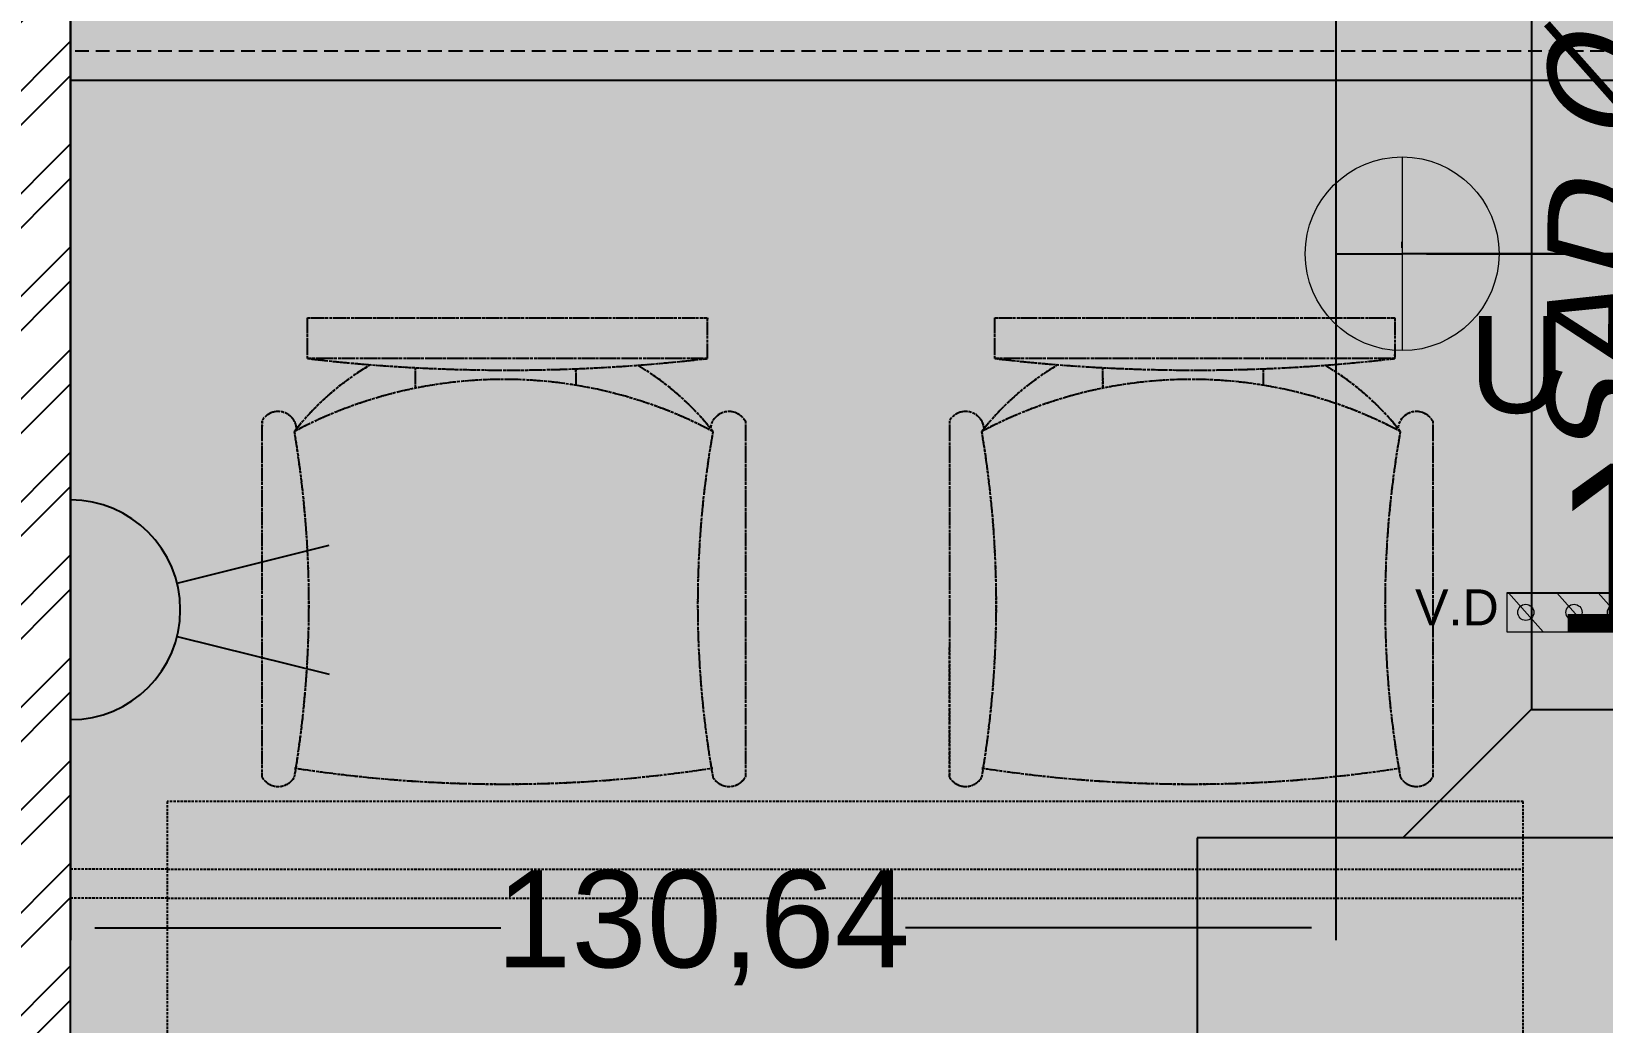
# Model space of a CAD drawing. Extents: x -2975 to 7327, y -1166 to 1029.
# Drawn here: x 71 to 233.2, y -9.8 to 92.5 of the extents above; entities that cross this region are included whole.
import ezdxf

# ---------------------------------------------------------------- set-up
doc = ezdxf.new("R2010")
doc.units = 0
doc.header["$PDMODE"] = 34
doc.linetypes.add('XR-Mince$0$Anchor Stor (Ground Floor Plan ) Xref$2$Retail Building ( Ground Floor ) Xref$0$HIDDEN', pattern=[0.375, 0.25, -0.125])
doc.linetypes.add('XR-Mince$0$B009-010 Leval 04 plans$0$Hidden', pattern=[7.14375, 4.7625, -2.38125])
for name, color, linetype, lineweight in [('E-L-TEXT', 7, 'Continuous', 13), ('H-DUCT-SUP', 100, 'Continuous', 20), ('H-TEXT', 140, 'Continuous', 20)]:
    doc.layers.add(name, color=color, linetype=linetype, lineweight=lineweight)
for name, color, linetype in [('E-TEXT-LIGHTING', 7, 'Continuous'), ('fire fighting', 1, 'Continuous'), ('HVAC Duct', 5, 'Continuous'), ('HVAC SUPPLY AIR DUCT', 150, 'Continuous'), ('M-FIRE FIGHTING-1.5 INCH', 1, 'Continuous'), ('M-FIRE FIGHTING-2 INCH', 1, 'Continuous'), ('M-HVAC-BLUE', 5, 'Continuous'), ('XR-Mince$0$ceiling', 149, 'Continuous'), ('XR-Mince$0$D2-03-04 PLAN$0$A-SECT-004L', 8, 'Continuous'), ('XR-Mince$0$fur dashed', 15, 'XR-Mince$0$Anchor Stor (Ground Floor Plan ) Xref$2$Retail Building ( Ground Floor ) Xref$0$HIDDEN'), ('XR-Mince$0$hatch-wall', 8, 'Continuous'), ('XR-Mince$0$power', 6, 'Continuous'), ('XR-Mince$0$STAIR', 8, 'Continuous')]:
    doc.layers.add(name, color=color, linetype=linetype)
doc.styles.add('Arial', font='')
doc.styles.add('ROMANS', font='verdanai.ttf', dxfattribs={"height": 0.4})
doc.styles.get("Standard").update_dxf_attribs({"font": 'arial.ttf'})
doc.styles.get('Arial').set_extended_font_data('@Arial Unicode MS')
doc.dimstyles.new('ISO-25', dxfattribs={"dimtxt": 10, "dimasz": 2.5, "dimexe": 1.25, "dimexo": 0.625, "dimtad": 0, "dimtxsty": 'Standard', "dimcen": 2.5, "dimadec": 0, "dimazin": 0, "dimtfac": 1, "dimtix": 1, "dimtmove": 0, "dimatfit": 3, "dimfxl": 1, "dimarcsym": 0})

# ---------------------------------------------------------------- blocks, each defined once
blk = doc.blocks.new('XR-Mince$0$gfhfhh')
at = {"layer": 'XR-Mince$0$fur dashed'}
for p, q in [((-5832.98, -7608.14), (-5818.47, -7576.96)), ((-5818.47, -7576.96), (-5815.3, -7578.44)), ((-5809.07, -7577.72), (-5781.26, -7590.66)), ((-5815.3, -7578.44), (-5829.81, -7609.62)), ((-5819.28, -7589.08), (-5818, -7589.67)), ((-5825.19, -7601.55), (-5823.59, -7602.29)), ((-5829.81, -7609.62), (-5832.98, -7608.14)), ((-5826.62, -7615.43), (-5798.81, -7628.38))]:
    blk.add_line(p, q, dxfattribs=at)
for centre, radius, start, end in [((-5808.92, -7579.34), 1.61, 95.4289, 239.2671), ((-5957.03, -7531.44), 149.32, 328.4277, 341.6545), ((-5786.24, -7611.29), 38.42, 127.1004, 182.9817), ((-5804.39, -7602.84), 22.75, 102.7414, 124.5825), ((-5760.63, -7511.1), 84.95, 234.9559, 255.1262), ((-5782.59, -7591.59), 1.61, 275.4289, 34.6533), ((-5896.26, -7560.08), 117.76, 326.2485, 343.8337), ((-5804.39, -7602.84), 22.75, 185.2793, 207.3408), ((-5825.3, -7614.52), 1.61, 70.089, 214.6533), ((-5848.26, -7699.37), 89.28, 55.4498, 74.6324), ((-5798.96, -7626.76), 1.61, 275.4289, 34.6533)]:
    blk.add_arc(centre, radius, start, end, dxfattribs=at)
blk = doc.blocks.new('XR-Mince$0$fur')
at = {"layer": 'XR-Mince$0$fur dashed'}
for p, q in [((-13470.22, -21028.45), (-13428.95, -21028.45)), ((-13470.22, -21032.64), (-13470.22, -21028.45)), ((-13428.95, -21028.45), (-13428.95, -21032.64)), ((-13399.25, -21028.45), (-13357.98, -21028.45)), ((-13399.25, -21032.64), (-13399.25, -21028.45)), ((-13357.98, -21028.45), (-13357.98, -21032.64)), ((-13428.95, -21032.64), (-13470.22, -21032.64)), ((-13357.98, -21032.64), (-13399.25, -21032.64)), ((-13459.1, -21033.58), (-13459.1, -21035.71)), ((-13442.54, -21033.7), (-13442.54, -21035.4)), ((-13388.13, -21033.58), (-13388.13, -21035.71)), ((-13371.57, -21033.7), (-13371.57, -21035.4)), ((-13474.94, -21039.06), (-13474.94, -21075.87)), ((-13425.02, -21039.06), (-13425.02, -21075.87)), ((-13403.96, -21039.06), (-13403.96, -21075.87)), ((-13354.04, -21039.06), (-13354.04, -21075.87)), ((-13344.7, -21078.36), (-13484.7, -21078.36)), ((-13484.7, -21078.36), (-13484.7, -21148.36)), ((-13344.7, -21148.36), (-13344.7, -21078.36)), ((-13484.7, -21085.36), (-13494.7, -21085.36)), ((-13484.7, -21085.36), (-13344.7, -21085.36)), ((-13484.7, -21088.36), (-13494.7, -21088.36)), ((-13484.7, -21088.36), (-13344.7, -21088.36))]:
    blk.add_line(p, q, dxfattribs=at)
blk.add_lwpolyline([(-13484.7, -21148.36), (-13344.7, -21148.36), (-13344.7, -21078.36), (-13484.7, -21078.36)], close=True, dxfattribs=at)
for points in [[(-13484.7, -21085.36), (-13494.7, -21085.36)], [(-13484.7, -21085.36), (-13344.7, -21085.36)], [(-13484.7, -21088.36), (-13494.7, -21088.36)], [(-13484.7, -21088.36), (-13344.7, -21088.36)]]:
    blk.add_lwpolyline(points, dxfattribs=at)
for centre, radius, start, end in [((-13449.59, -20854.65), 179.19, 263.3862, 276.613), ((-13378.61, -20854.65), 179.19, 263.3862, 276.613), ((-13449.98, -21056.86), 27.3, 120.2377, 142.2993), ((-13449.98, -21080.89), 46.1, 62.0589, 117.9402), ((-13449.98, -21056.86), 27.3, 37.6999, 59.541), ((-13379, -21056.86), 27.3, 120.2377, 142.2993), ((-13379, -21080.89), 46.1, 62.0589, 117.9402), ((-13379, -21056.86), 27.3, 37.6999, 59.541), ((-13473.27, -21040.04), 1.93, 5.0475, 149.6117), ((-13426.71, -21040.04), 1.93, 30.3874, 174.2256), ((-13402.29, -21040.04), 1.93, 5.0475, 149.6117), ((-13355.73, -21040.04), 1.93, 30.3874, 174.2256), ((-13577.21, -21058.02), 107.13, 350.4083, 9.5909), ((-13328.01, -21058.02), 101.94, 169.9144, 190.0847), ((-13506.24, -21058.02), 107.13, 350.4083, 9.5909), ((-13257.04, -21058.02), 101.94, 169.9144, 190.0847), ((-13449.97, -20935.26), 141.31, 261.2069, 278.7922), ((-13379, -20935.26), 141.31, 261.2069, 278.7922), ((-13473.26, -21074.89), 1.93, 210.3874, 329.6117), ((-13426.7, -21074.89), 1.93, 210.3874, 329.6117), ((-13402.28, -21074.89), 1.93, 210.3874, 329.6117), ((-13355.72, -21074.89), 1.93, 210.3874, 329.6117)]:
    blk.add_arc(centre, radius, start, end, dxfattribs=at)
at = {"layer": 'XR-Mince$0$fur dashed', "xscale": 1.2, "yscale": 1.2, "zscale": 1.2, "rotation": 294.9584931452802}
for p in [(-2239.49, -23521.95), (-2168.52, -23521.95)]:
    blk.add_blockref('XR-Mince$0$gfhfhh', p, dxfattribs=at)
blk = doc.blocks.new('XR-Mince$0$ceiling')
at = {"layer": 'XR-Mince$0$ceiling'}
h = blk.add_hatch(dxfattribs=at)
h.set_pattern_fill('CIRC', color=256, scale=10, pattern_type=2)
h.set_pattern_definition([(0, (4, 5000), (10, 10), [2, -8]), (90, (0, 5004), (-10, 10), [2, -8]), (45, (8, 5001), (-7.8e-06, 10.0000078), [1.4142136, -12.727922]), (45, (1, 5008), (-7.8e-06, 10.0000078), [1.4142136, -12.727922]), (135, (2, 5001), (-10.0000078, -7.8e-06), [1.4142136, -12.727922]), (135, (9, 5008), (-10.0000078, -7.8e-06), [1.4142136, -12.727922]), (63.434949, (0, 5006), (4e-09, 10), [2.236068, -20.124612]), (63.434949, (9, 5002), (4e-09, 10), [2.236068, -20.124619]), (153.434949, (4, 5000), (-10, 4e-09), [2.236068, -20.124619]), (153.434949, (8, 5009), (-10, 4e-09), [2.236068, -20.124619]), (206.565051, (4, 5000), (-10, -4e-09), [2.236068, -20.124612]), (206.565051, (8, 5001), (-10, -4e-09), [2.236068, -20.124612]), (296.565051, (0, 5004), (4e-09, -10), [2.236068, -20.124612]), (296.565051, (9, 5008), (4e-09, -10), [2.236068, -20.124612])])
h.paths.add_polyline_path([(-7433.02, -16160.94), (-7433.02, -16340.6), (-7974.57, -16453.74), (-7923.22, -16959.21), (-8295.32, -16959.21), (-8242.09, -16435.23), (-8494.7, -16366.57), (-8494.7, -15885.25), (-7837.6, -15885.25), (-7837.6, -16003.91), (-7680.58, -16160.94), (-7433.02, -16160.94)])
at = {"layer": 'XR-Mince$0$ceiling', "linetype": 'Continuous'}
blk.add_lwpolyline([(-8295.32, -16959.21), (-8229.01, -16306.42), (-8494.7, -16275.62), (-8494.7, -15885.25), (-7837.6, -15885.25), (-7837.6, -16003.91), (-7680.58, -16160.94), (-7433.02, -16160.94), (-7433.02, -16160.94), (-7433.02, -16241.9), (-7989.53, -16306.42), (-7923.22, -16959.21)], dxfattribs=at)
blk = doc.blocks.new('XR-Mince$0$power')
at = {"layer": 'XR-Mince$0$power', "linetype": 'Continuous'}
h = blk.add_hatch(color=256, dxfattribs=at)
h.dxf.hatch_style = 1
edge = h.paths.add_edge_path()
edge.add_arc((1505.3, -21058.58), 11.34, 270, 450)
edge.add_line((1505.3, -21047.24), (1505.3, -21069.92))
h = blk.add_hatch(color=256, dxfattribs=at)
h.dxf.hatch_style = 1
h.paths.add_polyline_path([(1505.3, -21069.92, 1), (1505.3, -21047.24)])
h = blk.add_hatch(color=256, dxfattribs=at)
h.dxf.hatch_style = 1
h.paths.add_polyline_path([(1505.3, -21069.92, 1), (1505.3, -21047.24)])
at = {"layer": 'XR-Mince$0$power'}
for p, q in [((1505.3, -21069.92), (1505.3, -21047.24)), ((1516.3, -21055.84), (1532.02, -21051.91)), ((1516.3, -21061.32), (1532.02, -21065.24))]:
    blk.add_line(p, q, dxfattribs=at)
blk.add_arc((1505.3, -21058.58), 11.34, 270, 90, dxfattribs=at)
blk = doc.blocks.new('XR-Mince')
at = {"layer": 'XR-Mince$0$hatch-wall', "ltscale": 100}
h = blk.add_hatch(dxfattribs=at)
h.set_pattern_fill('ANSI32', color=256, scale=20, style=0)
h.set_pattern_definition([(45, (8569.7315, 21091.42), (-5.3033009, 5.3033009), []), (45, (8573.267, 21091.42), (-5.3033009, 5.3033009), [])])
h.paths.add_polyline_path([(826.03, 917.71), (826.03, 937.71), (-54.97, 937.71), (-54.97, 937.71), (-74.97, 937.71), (-74.97, -352.29), (-97.47, -352.29), (-97.47, -372.29), (-74.97, -372.29), (-54.97, -372.29), (75.03, -372.29), (75.03, 352.71), (55.03, 352.71), (55.03, -352.29), (-54.97, -352.29), (-55.24, 352.63), (55.03, 352.63), (55.03, 372.63), (-54.97, 372.63), (-54.97, 917.71)])
h.paths.add_polyline_path([(946.03, 874.36), (966.03, 874.36), (975.03, 874.36), (975.03, 894.36), (966.03, 894.36), (966.03, 937.71), (946.03, 937.71)])
at = {"layer": 'XR-Mince$0$D2-03-04 PLAN$0$A-SECT-004L', "ltscale": 0.25}
blk.add_line((75.03, -372.29), (75.03, 352.71), dxfattribs=at)
blk.add_line((75.03, -372.29), (75.03, 352.71), dxfattribs=at)
at = {"layer": 'XR-Mince$0$STAIR'}
blk.add_line((75.03, 87.51), (564.32, 87.51), dxfattribs=at)
at = {"layer": 'XR-Mince$0$STAIR', "linetype": 'XR-Mince$0$B009-010 Leval 04 plans$0$Hidden', "ltscale": 0.3}
blk.add_lwpolyline([(886.16, -66.52), (722.59, -66.52), (565.56, 90.51), (75.03, 90.51)], dxfattribs=at)
at = {"layer": 'XR-Mince$0$fur dashed', "linetype": 'Continuous'}
blk.add_blockref('XR-Mince$0$fur', (13569.73, 21091.42), dxfattribs=at)
at = {"layer": 'XR-Mince$0$ceiling', "linetype": 'Continuous'}
blk.add_blockref('XR-Mince$0$ceiling', (8569.73, 16091.42), dxfattribs=at)
at = {"layer": 'XR-Mince$0$power', "linetype": 'Continuous'}
blk.add_blockref('XR-Mince$0$power', (-1430.27, 21091.42), dxfattribs=at)
blk = doc.blocks.new('upright')
at = {"layer": 'E-L-TEXT', "lineweight": 13}
h = blk.add_hatch(color=1, dxfattribs=at)
h.dxf.hatch_style = 1
h.set_gradient(color1=(255, 255, 0), color2=(255, 0, 0), tint=1, name='CYLINDER')
h.paths.add_polyline_path([(-33011550.8, 36709773.7), (-33011550.8, 36709573.7, 0.414214), (-33011450.8, 36709673.7, 0.414214)])
at = {"layer": 'E-L-TEXT', "color": 2, "lineweight": 13}
blk.add_line((-33011550.8, 36709773.7), (-33011550.8, 36709573.7), dxfattribs=at)
at = {"layer": 'E-L-TEXT', "color": 1, "lineweight": 13}
blk.add_circle((-33011550.8, 36709673.7), 100, dxfattribs=at)
at = {"color": 3}
blk.add_text('U', height=100, dxfattribs=at).set_placement((-33011482.3, 36709509.5))
blk = doc.blocks.new('*D137')
at = {"layer": 'Defpoints', "color": 0, "transparency": 16777216}
for p in [(212.52, 69.59), (487.5, 69.59), (487.5, 69.59)]:
    blk.add_point(p, dxfattribs=at)
at = {"layer": 'M-FIRE FIGHTING-2 INCH', "color": 0, "lineweight": -2, "transparency": 16777216}
for p, q in [((212.52, 70.21), (212.52, 70.84)), ((487.5, 70.21), (487.5, 70.84)), ((215.02, 69.59), (328.53, 69.59)), ((485, 69.59), (371.49, 69.59))]:
    blk.add_line(p, q, dxfattribs=at)
at = {"layer": 'M-FIRE FIGHTING-2 INCH', "color": 0, "transparency": 16777216}
for points in [[(215.02, 70.01), (215.02, 69.17), (212.52, 69.59)], [(485, 70.01), (485, 69.17), (487.5, 69.59)]]:
    blk.add_solid(points, dxfattribs=at)
at = {"layer": 'M-FIRE FIGHTING-2 INCH', "color": 0, "transparency": 16777216, "insert": (350.01, 69.59), "char_height": 10, "attachment_point": 5}
blk.add_mtext('274,98', dxfattribs=at)
blk = doc.blocks.new('*D138')
at = {"layer": 'Defpoints', "color": 0, "transparency": 16777216}
for p in [(75.03, 144.09), (205.66, 144.09), (75.03, 0)]:
    blk.add_point(p, dxfattribs=at)
at = {"layer": 'M-FIRE FIGHTING-2 INCH', "color": 0, "lineweight": -2, "transparency": 16777216}
for p, q in [((75.03, 143.47), (75.03, -1.25)), ((205.66, 143.47), (205.66, -1.25)), ((77.53, 0), (119.45, 0)), ((203.16, 0), (161.24, 0))]:
    blk.add_line(p, q, dxfattribs=at)
at = {"layer": 'M-FIRE FIGHTING-2 INCH', "color": 0, "transparency": 16777216}
for points in [[(77.53, 0.42), (77.53, -0.42), (75.03, 0)], [(203.16, 0.42), (203.16, -0.42), (205.66, 0)]]:
    blk.add_solid(points, dxfattribs=at)
at = {"layer": 'M-FIRE FIGHTING-2 INCH', "color": 0, "transparency": 16777216, "insert": (140.34, 0), "char_height": 10, "attachment_point": 5}
blk.add_mtext('130,64', dxfattribs=at)
blk = doc.blocks.new('VD.')
at = {"layer": 'H-DUCT-SUP'}
h = blk.add_hatch(color=5, dxfattribs=at)
h.set_gradient(color1=(153, 38, 0), color2=(153, 38, 0), tint=1)
h.paths.add_polyline_path([(90.8339, 74.6297), (90.819, 74.6464, 0.21422), (90.8153, 74.6381, 0.647147)])
h.paths.add_polyline_path([(90.8339, 74.6297, 0.21422), (90.8376, 74.6381, 0.647147), (90.819, 74.6464)])
h.paths.add_polyline_path([(90.9011, 74.6297), (90.8862, 74.6464, 0.21422), (90.8825, 74.6381, 0.647147)])
h.paths.add_polyline_path([(90.8862, 74.6464), (90.9011, 74.6297, 0.21422), (90.9048, 74.6381, 0.647147)])
h.paths.add_polyline_path([(90.9438, 74.6464, 0.21422), (90.94, 74.6381, 0.647147), (90.9586, 74.6297)])
h.paths.add_polyline_path([(90.9438, 74.6464), (90.9586, 74.6297, 0.21422), (90.9624, 74.6381, 0.647147)])
h.paths.add_polyline_path([(91.0215, 74.6297), (91.0067, 74.6464, 0.21422), (91.0029, 74.6381, 0.647147)])
h.paths.add_polyline_path([(91.0215, 74.6297, 0.21422), (91.0253, 74.6381, 0.647147), (91.0067, 74.6464)])
h.paths.add_polyline_path([(91.0799, 74.6297), (91.0651, 74.6464, 0.21422), (91.0613, 74.6381, 0.647147)])
h.paths.add_polyline_path([(91.0651, 74.6464), (91.0799, 74.6297, 0.21422), (91.0837, 74.6381, 0.647147)])
h.paths.add_polyline_path([(91.1188, 74.6464, 0.21422), (91.115, 74.6381, 0.647147), (91.1336, 74.6297)])
h.paths.add_polyline_path([(91.1188, 74.6464), (91.1336, 74.6297, 0.21422), (91.1374, 74.6381, 0.647147)])
at = {"layer": 'HVAC Duct'}
h = blk.add_hatch(color=5, dxfattribs=at)
h.set_gradient(color1=(153, 38, 0), color2=(153, 38, 0), tint=1)
h.paths.add_polyline_path([(91.1816, 74.6465), (91.1964, 74.6298, 0.21422), (91.2002, 74.6382, 0.647147)])
h.paths.add_polyline_path([(91.1816, 74.6465, 0.21422), (91.1778, 74.6382, 0.647147), (91.1964, 74.6298)])
h.paths.add_polyline_path([(91.24, 74.6465, 0.21422), (91.2362, 74.6382, 0.647147), (91.2548, 74.6298)])
h.paths.add_polyline_path([(91.2548, 74.6298, 0.21422), (91.2586, 74.6382, 0.647147), (91.24, 74.6465)])
at = {"layer": 'H-DUCT-SUP', "color": 22}
for p, q in [((90.8505, 74.611, 0), (90.8024, 74.6651)), ((90.9177, 74.611, 0), (90.8696, 74.6651)), ((90.9752, 74.611, 0), (90.9271, 74.6651)), ((91.0381, 74.611, 0), (90.9901, 74.6651)), ((91.0965, 74.611, 0), (91.0485, 74.6651)), ((91.1502, 74.611, 0), (91.1021, 74.6651, 0)), ((91.2131, 74.6111, 0), (91.165, 74.6652, 0)), ((91.2715, 74.6111, 0), (91.2234, 74.6652, 0))]:
    blk.add_line(p, q, dxfattribs=at)
at = {"layer": 'H-DUCT-SUP', "color": 224, "elevation": 0}
blk.add_lwpolyline([(91.2717, 74.6652), (90.8002, 74.6651), (90.8002, 74.611), (91.2717, 74.6111)], close=True, dxfattribs=at)
at = {"layer": 'H-DUCT-SUP', "color": 22}
for centre in [(90.8265, 74.6381, 0), (90.8936, 74.6381, 0), (90.9512, 74.6381, 0), (91.0141, 74.6381, 0), (91.0725, 74.6381, 0), (91.1262, 74.6381, 0), (91.189, 74.6382, 0), (91.2474, 74.6382, 0)]:
    blk.add_circle(centre, 0.0112, dxfattribs=at)
at = {"layer": 'HVAC Duct', "color": 22}
blk.add_line((90.8002, 74.6651, 0), (91.1502, 74.6651, 0), dxfattribs=at)
at = {"layer": 'H-TEXT', "style": 'Arial'}
blk.add_text('V.D', height=0.05, dxfattribs=at).set_placement((90.6725, 74.6201))

msp = doc.modelspace()

# ---------------------------------------------------------------- block references
at = {"layer": 'E-TEXT-LIGHTING'}
msp.add_blockref('XR-Mince', (0, 0), dxfattribs=at)

# ---------------------------------------------------------------- next in the draw order: linework, layer by layer
at = {"layer": 'M-FIRE FIGHTING-1.5 INCH'}
for p, q in [((205.662, 144.092), (205.662, 69.603)), ((205.662, 69.603), (212.517, 69.589)), ((1109.827, 69.589), (212.517, 69.589))]:
    msp.add_line(p, q, dxfattribs=at)
at = {"layer": 'M-HVAC-BLUE', "color": 3, "linetype": 'Continuous'}
for p, q in [((225.883, 144.123, 0), (225.888, 22.546, 0)), ((225.841, 22.546, 0), (212.599, 9.303, 0)), ((225.841, 22.546, 0), (255.841, 22.548, 0))]:
    msp.add_line(p, q, dxfattribs=at)
at = {"layer": 'M-HVAC-BLUE', "color": 3}
for p, q in [((445.116, 9.306, 0), (191.366, 9.306, 0)), ((191.366, 9.306), (191.366, -35.694))]:
    msp.add_line(p, q, dxfattribs=at)

# ---------------------------------------------------------------- next in the draw order: block references
at = {"layer": 'fire fighting', "color": 1, "lineweight": 13, "xscale": 0.1, "yscale": 0.1, "zscale": 0.1}
msp.add_blockref('upright', (3301367.602, -3670897.776), dxfattribs=at)
at = {"layer": 'M-HVAC-BLUE', "xscale": 74.23409683289715, "yscale": 74.23409683289715, "zscale": 74.23409683289715}
msp.add_blockref('VD.', (-6517.136, -5508.116, 0), dxfattribs=at)

# ---------------------------------------------------------------- next in the draw order: texts
at = {"layer": 'HVAC SUPPLY AIR DUCT', "style": 'ROMANS'}
msp.add_text('SAD %%C12', height=10, rotation=89.7621, dxfattribs=at).set_placement((237.423, 47.793, 0))
at = {"layer": 'M-FIRE FIGHTING-1.5 INCH', "color": 2, "linetype": 'Continuous'}
msp.add_text("1''", height=17.4111, dxfattribs=at).set_placement((227.743, 30.529))

# ---------------------------------------------------------------- next in the draw order: dimensions: what is measured, and where the dimension line sits
at = {"layer": 'M-FIRE FIGHTING-2 INCH', "color": 32, "true_color": 0xcd6928}
for base, p1, p2, picture, middle in [((75.0268, 0), (205.6621, 144.0925), (75.0268, 144.0925), '*D138', (140.3444, 0)), ((487.498, 69.589), (212.517, 69.589), (487.498, 69.589), '*D137', (350.007, 69.589))]:
    dim = msp.add_linear_dim(base=base, p1=p1, p2=p2, dimstyle='ISO-25', dxfattribs=at)
    dim.commit()
    dim.dimension.update_dxf_attribs({"geometry": picture, "text_midpoint": middle})

doc.saveas('drawing.dxf')
